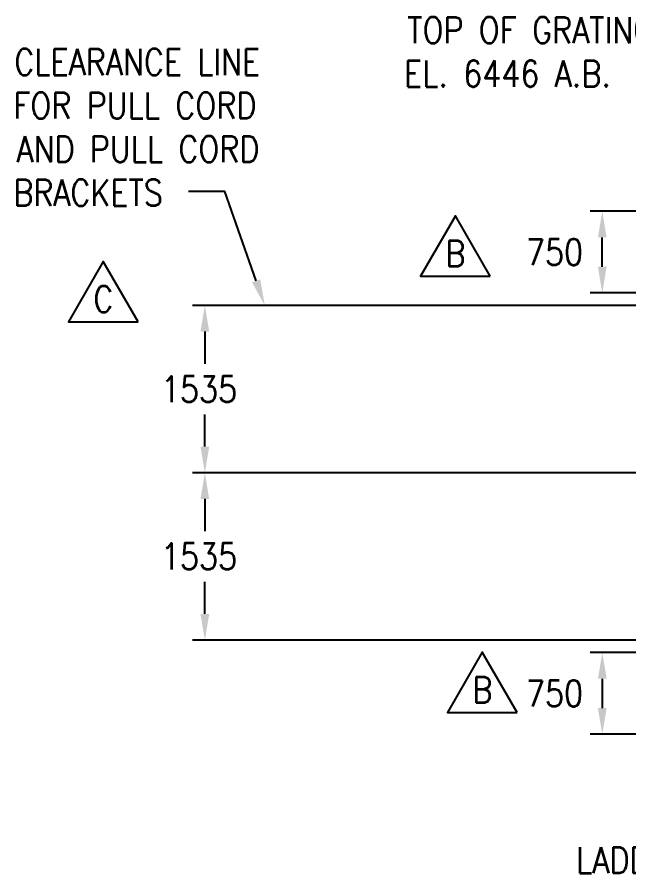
# Model space of a CAD drawing. Extents: x 0 to 68580, y 0 to 45720.
# Drawn here: x 30017 to 35631, y 21565 to 29375 of the extents above; entities that cross this region are included whole.
import ezdxf
from ezdxf.enums import TextEntityAlignment as Align

# ---------------------------------------------------------------- set-up
doc = ezdxf.new("R2010")
doc.units = 0
doc.header["$LTSCALE"] = 40
doc.layers.get('DEFPOINTS').update_dxf_attribs({"linetype": 'CONTINUOUS'})
for name, color, linetype in [('EMS_DIM', 3, 'CONTINUOUS'), ('EMS_REV', 7, 'CONTINUOUS'), ('EMS_TXT', 2, 'CONTINUOUS')]:
    doc.layers.add(name, color=color, linetype=linetype)
doc.styles.add('EMS', font='Romans.shx', dxfattribs={"width": 0.85, "height": 240})
doc.dimstyles.get("Standard").update_dxf_attribs({"dimtxt": 0.125, "dimasz": 0.25, "dimexe": 0.18, "dimexo": 0.0625, "dimgap": 0.09, "dimtad": 0, "dimtih": 1, "dimtoh": 1, "dimzin": 12, "dimcen": 0.09, "dimclrd": 160, "dimclre": 160, "dimclrt": 200, "dimazin": 3, "dimtfac": 1, "dimtofl": 0, "dimtmove": 0, "dimatfit": 3})

# ---------------------------------------------------------------- blocks, each defined once
blk = doc.blocks.new('*U200')
at = {"layer": 'EMS_TXT', "style": 'EMS', "width": 0.85}
blk.add_text('LADDER', height=240, dxfattribs=at).set_placement((35146.1, 21516.4))
blk = doc.blocks.new('*U267')
at = {"layer": 'EMS_DIM', "color": 0, "style": 'EMS', "width": 0.85}
blk.add_text('750', height=240, dxfattribs=at).set_placement((34686, 27097.2))
blk = doc.blocks.new('*D91')
at = {"layer": 'DEFPOINTS', "color": 0}
for p in [(35386.1, 27592.2), (37127.4, 27592.2), (37127.4, 26842.2)]:
    blk.add_point(p, dxfattribs=at)
at = {"layer": 'EMS_DIM', "color": 0}
for p, q in [((36939.9, 27592.2), (35273.6, 27592.2)), ((35386.1, 27082.2), (35386.1, 27352.2)), ((36939.9, 26842.2), (35273.6, 26842.2))]:
    blk.add_line(p, q, dxfattribs=at)
for points in [[(35346.1, 27352.2), (35426.1, 27352.2), (35386.1, 27592.2)], [(35346.1, 27082.2), (35426.1, 27082.2), (35386.1, 26842.2)]]:
    blk.add_solid(points, dxfattribs=at)
at = {"layer": 'EMS_REV'}
blk.add_blockref('*U267', (0, 0), dxfattribs=at)
blk = doc.blocks.new('*U269')
at = {"layer": 'EMS_DIM', "color": 0, "style": 'EMS', "width": 0.85}
blk.add_text('750', height=240, dxfattribs=at).set_placement((34686, 23047.2))
blk = doc.blocks.new('*D93')
at = {"layer": 'DEFPOINTS', "color": 0}
for p in [(37127.4, 23542.2), (35386.1, 22792.2), (37127.4, 22792.2)]:
    blk.add_point(p, dxfattribs=at)
at = {"layer": 'EMS_DIM', "color": 0}
for p, q in [((36939.9, 23542.2), (35273.6, 23542.2)), ((35386.1, 23302.2), (35386.1, 23032.2)), ((36939.9, 22792.2), (35273.6, 22792.2))]:
    blk.add_line(p, q, dxfattribs=at)
for points in [[(35346.1, 23302.2), (35426.1, 23302.2), (35386.1, 23542.2)], [(35346.1, 23032.2), (35426.1, 23032.2), (35386.1, 22792.2)]]:
    blk.add_solid(points, dxfattribs=at)
at = {"layer": 'EMS_REV'}
blk.add_blockref('*U269', (0, 0), dxfattribs=at)
blk = doc.blocks.new('*U206')
at = {"layer": 'EMS_TXT', "style": 'EMS', "width": 0.85}
for s, p in [('TOP OF GRATING', (33597.3, 29134.8)), ('EL. 6446 A.B.', (33568.1, 28734.8))]:
    blk.add_text(s, height=240, dxfattribs=at).set_placement(p)
blk = doc.blocks.new('EMS_REVSYMM')
at = {"layer": 'EMS_REV', "color": 2}
blk.add_lwpolyline([(5.33, 0), (0, 9.23), (-5.33, 0)], close=True, dxfattribs=at)
at = {"layer": 'EMS_REV', "style": 'EMS', "width": 0.85}
blk.add_attdef('RV', text='', height=3.97, dxfattribs=at).set_placement((0, 3.46), align=Align.MIDDLE)
blk = doc.blocks.new('*U301')
at = {"layer": 'EMS_DIM', "color": 0, "style": 'EMS', "width": 0.85}
blk.add_text('1535', height=240, dxfattribs=at).set_placement((31337.2, 25839.7))
blk = doc.blocks.new('*D119')
at = {"layer": 'DEFPOINTS', "color": 0}
for p in [(38999.7, 26727.2), (31740.4, 25192.2), (36494.3, 25192.2)]:
    blk.add_point(p, dxfattribs=at)
at = {"layer": 'EMS_DIM', "color": 0}
for p, q in [((38812.2, 26727.2), (31627.9, 26727.2)), ((31740.4, 26487.2), (31740.4, 26192.2)), ((31740.4, 25432.2), (31740.4, 25727.2)), ((36306.8, 25192.2), (31627.9, 25192.2))]:
    blk.add_line(p, q, dxfattribs=at)
for points in [[(31700.4, 26487.2), (31780.4, 26487.2), (31740.4, 26727.2)], [(31700.4, 25432.2), (31780.4, 25432.2), (31740.4, 25192.2)]]:
    blk.add_solid(points, dxfattribs=at)
at = {"layer": 'EMS_REV'}
blk.add_blockref('*U301', (0, 0), dxfattribs=at)
blk = doc.blocks.new('*U302')
at = {"layer": 'EMS_DIM', "color": 0, "style": 'EMS', "width": 0.85}
blk.add_text('1535', height=240, dxfattribs=at).set_placement((31337.2, 24304.7))
blk = doc.blocks.new('*D120')
at = {"layer": 'DEFPOINTS', "color": 0}
for p in [(31740.4, 25192.2), (36494.3, 25192.2), (38999.7, 23657.2)]:
    blk.add_point(p, dxfattribs=at)
at = {"layer": 'EMS_DIM', "color": 0}
for p, q in [((36306.8, 25192.2), (31627.9, 25192.2)), ((31740.4, 24952.2), (31740.4, 24657.2)), ((31740.4, 23897.2), (31740.4, 24192.2)), ((38812.2, 23657.2), (31627.9, 23657.2))]:
    blk.add_line(p, q, dxfattribs=at)
for points in [[(31700.4, 24952.2), (31780.4, 24952.2), (31740.4, 25192.2)], [(31700.4, 23897.2), (31780.4, 23897.2), (31740.4, 23657.2)]]:
    blk.add_solid(points, dxfattribs=at)
at = {"layer": 'EMS_REV'}
blk.add_blockref('*U302', (0, 0), dxfattribs=at)
blk = doc.blocks.new('*U303')
at = {"layer": 'EMS_TXT', "style": 'EMS', "width": 0.85}
for s, p in [('CLEARANCE LINE', (29992, 28842.3)), ('FOR PULL CORD', (29982.3, 28442.3)), ('AND PULL CORD', (30011.5, 28042.3)), ('BRACKETS', (29982.3, 27642.3))]:
    blk.add_text(s, height=240, dxfattribs=at).set_placement(p)
blk = doc.blocks.new('*U304')
at = {"layer": 'EMS_DIM'}
blk.add_lwpolyline([(32210.9, 26953.7), (31923.6, 27773.8), (31590.1, 27773.8)], dxfattribs=at)
blk.add_solid([(32248.6, 26966.9), (32290.2, 26727.2), (32173.1, 26940.5)], dxfattribs=at)

msp = doc.modelspace()

# ---------------------------------------------------------------- block references
at = {"layer": 'EMS_REV'}
for name in ['*U206', '*U303', '*U304', '*U200']:
    msp.add_blockref(name, (0, 0), dxfattribs=at)
at = {"layer": 'EMS_REV', "xscale": 60, "yscale": 60, "zscale": 60}
for p, values in [((34038.32, 26996.851), {'RV': 'B'}), ((30808.61, 26578.766), {'RV': 'C'}), ((34285.369, 22993.137), {'RV': 'B'})]:
    msp.add_blockref('EMS_REVSYMM', p, dxfattribs=at).add_auto_attribs(values)

# ---------------------------------------------------------------- dimensions: what is measured, and where the dimension line sits
at = {"layer": 'EMS_DIM'}
for base, p1, p2, angle, picture, middle in [((35386.134, 27592.206), (37127.437, 26842.206), (37127.437, 27592.206), 270, '*D91', (34977.384, 27217.206)), ((31740.375, 25192.206), (38999.668, 26727.206), (36494.253, 25192.206), 90, '*D119', (31740.375, 25959.706)), ((31740.375, 25192.206), (38999.668, 23657.206), (36494.253, 25192.206), 270, '*D120', (31740.375, 24424.706)), ((35386.134, 22792.206), (37127.437, 23542.206), (37127.437, 22792.206), 90, '*D93', (34977.384, 23167.206))]:
    dim = msp.add_linear_dim(base=base, p1=p1, p2=p2, angle=angle, dimstyle='Standard', dxfattribs=at)
    dim.commit()
    dim.dimension.update_dxf_attribs({"geometry": picture, "text_midpoint": middle})

doc.saveas('drawing.dxf')
